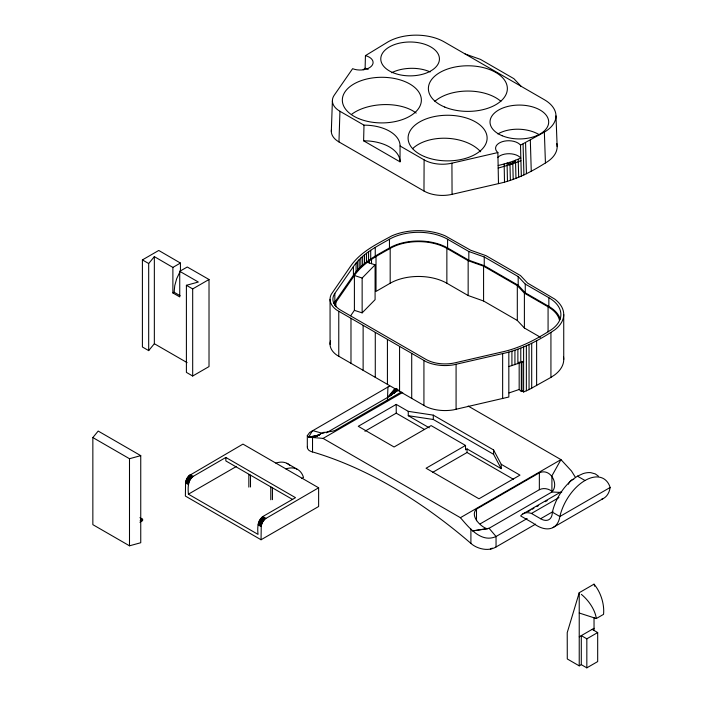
<?xml version="1.0" encoding="UTF-8"?>
<svg xmlns="http://www.w3.org/2000/svg" width="703" height="703" viewBox="0 0 703 703"><rect width="100%" height="100%" fill="white"/><g stroke="black" fill="none" stroke-linecap="round" stroke-linejoin="round"><path stroke-width="1.05" d="M261.05 539.755L261.244 525.651L262.676 521.96L265.154 518.876L318.626 487.794L242.957 444.103L188.799 475.852L187.007 478.277L185.574 481.968L185.381 496.063L261.05 539.755L318.626 506.512L318.626 487.794M363.996 125.16L363.618 140.811L400.007 161.822L400.069 145.987A35.835 20.686 0 0 0 363.996 125.16L339.944 111.276A25.791 14.886 0 0 1 334.233 95.221L352.616 68.692A13.058 7.54 0 0 0 371.404 66.205A13.058 7.54 0 0 0 365.437 55.625L388.038 41.864A39.676 22.909 0 0 1 444.155 41.864L544.359 99.712A39.676 22.909 0 0 1 544.359 132.102L545.431 162.964C530.932 172.138 515.378 180.047 498.48 183.624L452.064 194.344A26.046 15.035 0 0 1 423.971 191.014L338.951 141.927A26.046 15.035 0 0 1 331.429 129.958M423.971 191.014L424.111 159.871L400.069 145.987M498.48 183.624L497.882 152.56A13.058 7.54 0 0 1 502.188 141.716A13.058 7.54 0 0 1 520.51 145.152L544.359 132.102M188.395 494.174C187.886 488.11 187.604 480.36 193.211 476.362L225.856 457.451L295.497 497.662L263.572 516.09C257.368 519.789 257.36 528.12 258.036 534.385L188.395 494.174L236.533 466.388M363.187 69.764L365.121 68.244L365.437 55.625M338.951 141.927L339.944 111.276M331.324 131.417L332.396 100.872M172.885 292.949L174.116 292.246L174.757 285.673L176.646 278.801L180.434 270.778L180.434 263.054L158.746 250.461L142.401 259.899L142.401 346.983L148.684 350.612L154.344 343.723L154.344 256.63L172.885 267.404L172.885 292.949L179.74 296.912L179.731 271.296L187.279 267.008L209.019 279.495L209.019 366.579L192.684 376.017L186.4 372.388L186.4 285.295L198.343 282.035L179.731 271.296M387.415 400.631L387.942 387.028L389.69 386.079M535.642 524.113L496.046 546.978C490.176 550.554 482.733 549.816 476.669 547.11A18.937 13.375 14.8 0 1 470.905 543.41L469.419 542.101A470.94 271.894 60 0 0 313.969 452.345L312.527 451.959A18.937 7.768 -11.5 0 1 308.67 450.105L307.466 448.382L307.466 446.414M307.316 447.424L307.316 435.64L309.698 432.442L387.942 387.028M577.471 476.159L585.01 480.509A37.18 21.468 -60 0 1 610.151 487.478L559.869 516.503A32.795 18.928 60 0 1 533.226 523.181L520.651 515.923A23.419 13.524 60 0 1 531.459 513.454L540.607 518.735A16.354 9.447 60 0 0 552.33 512.338C554.324 503.497 558.525 495.202 564.114 488.084A37.083 21.415 -60 0 1 571.908 480.052L577.471 476.159L583.033 473.637A37.083 21.415 -60 0 1 590.819 472.662L595.256 473.892L598.376 476.116M594.659 586.249L594 584.167L579.228 592.699L567.224 632.638L567.286 658.957L579.228 665.855L581.293 664.66L586.829 667.85L597.682 661.576L597.682 632.551L592.154 629.361M520.51 145.152L520.818 158.14L512.751 161.321L511.397 164.335L507.074 163.184L498.19 165.539M307.316 435.64L308.67 437.152L312.527 430.57L322.554 433.338M333.995 303.511A27.092 15.642 0 0 1 334.839 302.088L334.839 293.379L353.424 266.56C362.142 253.809 376.421 246.648 389.453 239.248A41.126 23.744 0 0 1 447.591 239.248L468.822 251.498L484.244 256.964L518.181 276.56L525.264 284.082L548.858 297.712L548.858 306.42A41.126 23.744 0 0 1 560.256 319.074M334.839 302.088L353.424 275.268C362.142 262.518 376.421 255.356 389.453 247.957A41.126 23.744 0 0 1 447.591 247.957L468.822 260.207L484.244 265.672L518.181 285.269L525.264 292.791L548.858 306.42M334.426 305.102A26.046 15.035 0 0 1 335.841 302.308L354.4 275.506C363.056 262.843 377.256 255.76 390.183 248.405A40.08 23.137 0 0 1 446.862 248.405L468.154 260.699L483.576 266.165L517.311 285.638L524.394 293.169L548.076 306.833A40.08 23.137 0 0 1 559.474 320.181M350.692 315.7L354.4 310.339L354.4 275.506L362.142 278.036L375.086 264.838L367.353 262.307M515.967 178.342L515.501 160.31L512.812 163.852L498.181 168.087M326.438 432.811L389.251 396.474L395.218 388.724M148.684 350.612L148.684 263.528L154.344 256.63M92.849 437.565L98.183 431.062L140.749 455.641L140.749 542.734L129.493 545.809L92.849 524.658L92.849 437.565L129.493 458.725L140.749 455.641M387.415 397.608L394.998 388.478M398.144 389.884L389.251 396.474L396.404 388.434M397.169 388.97L391.395 395.033L396.967 389.84M354.4 310.339L362.142 312.87L375.086 299.671L375.086 264.838M389.251 396.474L396.808 388.935M515.501 160.31L511.397 164.335L509.939 162.279L507.074 163.184L507.461 181.242M551.917 491.995C559.456 484.191 550.264 467.636 539.35 472.838L476.493 509.121C469.604 515.694 480.606 526.89 487.223 528.779L489.068 528.287L551.917 491.995L561.688 492.478M397.476 389.717L393.698 393.372L397.828 389.822M323.152 433.18C327.053 430.983 333.081 432.442 337.132 429.208L401.395 391.966M397.274 390.393L394.849 392.494L397.705 390.288M396 391.615L397.705 390.411M550.932 332.396L554.641 329.953A43.999 25.405 0 0 0 554.641 299.03L527.566 283.089L520.484 275.567L486.019 255.672L470.597 250.198L445.307 235.9A43.999 25.405 0 0 0 391.738 235.9C377.01 243.985 360.683 251.665 350.797 265.927L331.254 294.346A29.965 17.303 0 0 0 336.878 310.172L426.009 361.632A29.965 17.303 0 0 0 453.417 364.875L502.645 353.591C520.009 349.901 536.029 341.843 550.932 332.396L550.932 377.388L529.051 389.603L523.603 391.993L521.951 390.657M550.932 377.388L554.641 374.945A43.999 25.405 0 0 0 563.525 356.992M172.885 267.404L180.434 263.054M186.4 285.295L192.684 288.924L209.019 279.495M540.502 337.299L524.394 328.002L517.311 320.48L483.576 300.998L468.154 295.532L446.862 283.239A40.08 23.137 0 0 0 390.183 283.239L376.017 291.42L376.017 256.586M139.888 522.25L142.621 520.668L142.621 519.236L139.932 517.68M319.267 434.981L308.67 437.152L323.072 438.4L402.757 392.388M396.228 404.392L358.266 426.308L394.084 446.994L431.141 425.605L465.527 445.456L465.527 449.806L467.047 448.927L501.221 468.664L501.221 464.305L493.585 449.946L433.303 415.139L408.258 411.343L396.228 404.392L396.228 413.162L364.91 431.238M301.666 478.55L303.52 477.486A33.094 19.113 -60 0 0 285.919 468.901M465.527 445.456L426.071 468.233L478.98 498.787L519.965 475.131L501.221 464.305M432.582 472.407L467.047 452.512L513.348 479.244M323.072 438.4L460.403 517.689L560.968 459.63L571.469 470.984L575.318 477.17M480.246 523.823L539.35 489.701C543.366 487.654 548.428 488.567 551.917 491.265L551.917 475.852L560.968 459.63L468.145 406.044M522.716 514.016L561.609 491.564M528.243 511.547L530.141 510.448M532.039 509.35L533.937 508.26M536.784 506.617L538.674 505.519M545.317 501.687L547.215 500.589M531.459 513.454L558.964 497.575M527.153 518.542L496.046 536.503C481.151 543.366 468.839 527.364 460.403 517.689M540.607 518.735L552.936 511.617M490.386 549.166L492.276 548.076M552.848 527.637L603.13 498.603M579.228 613.016L596.32 618.535L603.552 614.352A26.855 15.791 71.9 0 0 594 584.167M579.228 636.821L594.044 628.271L594.026 617.454M581.293 664.66L581.293 635.626L586.829 638.825L597.682 632.551M324.224 432.16L312.527 437.626L312.527 451.959M497.487 157.621A13.058 7.54 0 0 1 509.429 153.72A13.058 7.54 0 0 1 520.818 158.14L520.923 160.653L512.812 163.852L513.19 179.362M320.252 434.392L312.527 437.626L317.396 435.913M508.831 366.571L523.603 361.553M509.939 162.279L512.751 161.321M509.051 392.924L519.174 389.48L521.336 391.606L521.336 361.869M319.188 435.113L310.99 437.591L316.974 436.062M330.577 340.973A29.965 17.303 0 0 0 336.878 355.164L426.009 406.624A29.965 17.303 0 0 0 453.417 409.875L508.831 397.019L508.831 352.027M424.111 159.871A25.791 14.886 0 0 0 451.924 163.166L497.882 152.56M317.027 435.983L309.698 437.433L317.87 435.675M309.698 437.433L316.939 435.93M308.67 437.152L316.948 435.719M487.223 528.779L472.653 530.906L489.068 528.287L496.046 536.503L496.046 546.978M363.618 140.811L368.381 140.978A36.143 20.87 0 0 1 400.007 161.822M408.258 411.343L408.258 415.693L433.303 419.489L493.585 454.296L501.221 468.664M465.131 53.973L480.474 59.386L513.875 78.666L521.011 86.232M507.074 163.184L509.991 164.81L510.352 180.328M142.401 259.899L148.684 263.528M408.258 415.693L429.305 427.846M396.228 413.162L424.507 429.489M174.116 292.246L180.109 295.708M552.33 512.153L559.869 516.503A37.18 21.468 -60 0 1 585.01 480.509M154.344 343.723L187.103 362.634M286.894 463.303L296.956 469.112M292.676 499.517L225.856 460.94L225.856 457.451M190.188 474.622L193.211 476.362M262.843 516.564L265.866 518.304M189.485 475.193L192.499 476.933M262.14 517.136L265.154 518.876M188.799 475.852L191.814 477.601M261.454 517.803L264.469 519.543M188.149 476.599L191.163 478.339M260.804 518.542L263.818 520.29M187.543 477.407L190.566 479.156M260.198 519.359L263.221 521.099M187.007 478.277L190.021 480.017M259.662 520.22L262.676 521.96M186.523 479.182L189.546 480.922M259.179 521.125L262.201 522.865M186.128 480.105L189.142 481.845M258.774 522.048L261.797 523.797M185.803 481.037L188.817 482.785M258.458 522.988L261.472 524.728M185.574 481.968L188.589 483.708M258.229 523.911L261.244 525.651M185.434 482.864L188.448 484.604M258.089 524.816L261.103 526.556M521.336 391.026L521.951 391.527L521.951 361.298M555.976 115.907L557.163 146.602M518.19 159.247L518.691 177.27M530.326 140.205L531.257 171.145M525.563 142.779L526.45 173.738M523.067 143.992L523.928 174.968M520.923 160.653L521.345 176.145M504.508 182.095L504.156 164.027M451.924 163.166L452.064 194.344M594.044 628.271L594.044 630.415M586.829 638.825L586.829 667.85M579.228 592.699L579.228 665.855M563.736 314.487L563.736 359.488M548.076 306.833L548.076 331.878M539.35 472.838L539.35 489.701M536.626 340.656L536.626 385.648M531.696 343.319L531.696 388.311M529.051 344.611L529.051 389.603M526.362 345.832L526.362 390.824M525.264 284.082L525.264 292.791M524.394 293.169L524.394 328.002M523.603 347.001L523.603 391.993M520.774 348.117L520.774 362.669M519.174 361.878L519.174 389.48M518.181 276.56L518.181 285.269M517.883 349.18L517.883 363.732M517.311 285.638L517.311 320.48M514.93 350.182L514.93 364.734M511.916 351.131L511.916 365.674M502.645 353.591L502.645 398.592M493.585 449.946L493.585 454.296M484.244 256.964L484.244 265.672M483.576 266.165L483.576 300.998M476.493 509.121L476.493 520.721M470.905 529.043L470.905 543.41M468.822 251.498L468.822 260.207M468.154 260.699L468.154 295.532M467.047 448.927L467.047 452.512M456.08 364.347L456.08 409.339M447.591 239.248L447.591 247.957M446.862 248.405L446.862 283.239M433.303 415.139L433.303 419.489M423.927 360.534L423.927 405.534M411.712 353.486L411.712 398.478M399.568 346.474L399.568 391.466M390.183 248.405L390.183 283.239M389.453 239.248L389.453 247.957M387.423 339.461L387.423 384.453M375.253 247.447L375.253 256.156M375.279 332.449L375.279 377.441M371.518 259.363L371.518 263.713M370.718 250.242L370.718 258.95M369.391 260.813L369.391 262.992M368.565 251.718L368.565 260.426M366.509 253.229L366.509 261.938M364.532 254.776L364.532 263.484M363.126 325.436L363.126 370.428M362.651 256.367L362.651 265.075M362.142 278.036L362.142 312.87M360.867 257.983L360.867 266.692M359.18 259.644L359.18 268.353M357.59 261.331L357.59 270.04M356.087 263.054L356.087 271.762M353.424 266.56L353.424 275.268M350.982 318.424L350.982 363.416M338.767 311.376L338.767 356.368M335.841 302.308L335.841 306.657M330.059 299.32L330.059 344.321M272.448 499.684L272.448 488.014L270.787 487.056L270.787 499.789M250.496 487.012L250.496 475.342L248.836 474.384L248.836 487.117M192.684 288.924L192.684 376.017M129.493 458.725L129.493 545.809M334.839 293.379A27.092 15.642 0 0 0 340.832 310.243L425.886 359.347A27.092 15.642 0 0 0 455.087 362.801L501.547 352.08C518.568 348.468 534.245 340.524 548.858 331.271A41.126 23.744 0 0 0 548.85 297.712M142.621 519.236A26.688 15.404 -60 0 1 140.161 520.475M610.151 487.478A32.795 18.928 60 0 1 601.592 499.235M568.437 484.2A5.51 3.181 -60 0 1 569.061 482.908M569.861 481.731A5.51 3.181 -60 0 1 573.762 479.481M275.866 463.101A33.094 19.113 -60 0 1 289.706 465.263M581.372 594.36A26.688 14.684 48.5 0 1 596.32 618.535M556.82 143.579A40.08 23.137 0 0 1 545.431 162.964M365.121 68.244A13.058 7.54 0 0 1 368.161 69.36M391.606 72.734A29.333 16.336 -1.7 0 1 430.148 71.952M497.865 133.93A29.333 17.513 1.8 0 1 539.324 134.756M434.858 101.346A39.482 22.795 0 0 1 500.888 101.346M351.764 114.202A39.482 21.362 -2.9 0 1 416.176 113.095M412.582 148.702A39.482 24.148 3.1 0 1 480.676 151.778M392.907 72.655A29.341 16.942 0 0 0 439.287 60.669A29.341 16.942 0 0 0 398.118 43.472A29.341 16.942 0 0 0 392.907 72.655M502.153 135.732A29.341 16.942 0 0 0 548.533 123.746A29.341 16.942 0 0 0 507.364 106.548A29.341 16.942 0 0 0 502.153 135.732M444.735 107.058A39.482 22.795 0 0 0 507.153 90.915A39.482 22.795 0 0 0 451.73 67.778A39.482 22.795 0 0 0 444.735 107.058M358.653 118.579A39.526 22.821 0 0 0 421.15 102.453A39.526 22.821 0 0 0 365.718 79.272A39.526 22.821 0 0 0 358.653 118.579M424.41 156.541A39.526 22.821 0 0 0 486.907 140.424A39.526 22.821 0 0 0 431.475 117.234A39.526 22.821 0 0 0 424.41 156.541"/></g></svg>
